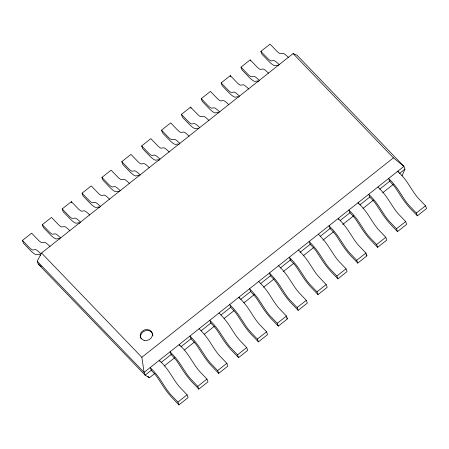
<?xml version="1.0" encoding="UTF-8"?>
<svg xmlns="http://www.w3.org/2000/svg" width="449" height="449" viewBox="0 0 449 449"><rect width="100%" height="100%" fill="white"/><g stroke="black" fill="none" stroke-linecap="round" stroke-linejoin="round"><path stroke-width="0.67" d="M402.012 175.873L404.947 169.155L403.92 166.366L297.036 55.233L293.107 53.566L41.555 253.012L37.205 261.245L38.232 264.034L145.117 375.168L149.394 377.766L154.883 373.411M40.528 255.324A7.403 1.313 51.6 0 0 38.709 254.286L36.577 254.69A17.185 3.053 51.6 0 1 30.762 250.806L23.477 243.229L22.45 240.44L31.621 233.166L38.782 240.591A11.236 1.992 51.6 0 0 41.976 242.724L44.518 242.303A13.352 2.368 51.6 0 1 49.401 245.923L49.985 246.523M59.796 239.093A7.403 1.313 51.6 0 0 58.583 238.531L56.445 238.941A17.185 3.053 51.6 0 1 50.636 235.052L43.345 227.475L42.318 224.685L51.489 217.411L58.651 224.837A11.236 1.992 51.6 0 0 61.844 226.975L64.387 226.549A13.352 2.368 51.6 0 1 69.269 230.169L69.859 230.769M79.664 223.338A7.403 1.313 51.6 0 0 78.452 222.777L76.313 223.187A17.185 3.053 51.6 0 1 70.504 219.297L63.214 211.72L62.187 208.931L71.357 201.657L78.519 209.082A11.236 1.992 51.6 0 0 81.712 211.221L84.255 210.794A13.352 2.368 51.6 0 1 89.138 214.414L89.727 215.015M99.538 207.584A7.403 1.313 51.6 0 0 98.32 207.023L96.187 207.432A17.185 3.053 51.6 0 1 90.372 203.543L83.087 195.966L82.06 193.177L91.231 185.908L98.387 193.328A11.236 1.992 51.6 0 0 101.586 195.467L104.129 195.04A13.352 2.368 51.6 0 1 109.006 198.66L109.595 199.261M119.137 191.639A7.403 1.313 51.6 0 0 118.188 191.268L116.055 191.678A17.185 3.053 51.6 0 1 110.241 187.789L102.956 180.212L101.929 177.422L111.099 170.154L118.261 177.574A11.236 1.992 51.6 0 0 121.455 179.712L123.997 179.286A13.352 2.368 51.6 0 1 128.874 182.906L129.464 183.506M139.01 175.89A7.403 1.313 51.6 0 0 138.056 175.514L135.924 175.924A17.185 3.053 51.6 0 1 130.109 172.034L122.824 164.457L121.797 161.668L130.968 154.4L138.129 161.82A11.236 1.992 51.6 0 0 141.323 163.958L143.865 163.531A13.352 2.368 51.6 0 1 148.748 167.151L149.332 167.752M159.142 160.321A7.403 1.313 51.6 0 0 157.93 159.76L155.792 160.17A17.185 3.053 51.6 0 1 149.983 156.286L142.692 148.703L141.665 145.914L150.836 138.646L157.997 146.065A11.236 1.992 51.6 0 0 161.191 148.204L163.733 147.777A13.352 2.368 51.6 0 1 168.616 151.397L169.206 151.998M179.011 144.567A7.403 1.313 51.6 0 0 177.798 144.006L175.66 144.415A17.185 3.053 51.6 0 1 169.851 140.531L162.56 132.955L161.533 130.159L170.704 122.891L177.866 130.317A11.236 1.992 51.6 0 0 181.059 132.449L183.602 132.028A13.352 2.368 51.6 0 1 188.485 135.643L189.074 136.243M198.615 128.627A7.403 1.313 51.6 0 0 197.667 128.251L195.534 128.661A17.185 3.053 51.6 0 1 189.719 124.777L182.434 117.2L181.407 114.405L190.578 107.137L197.734 114.562A11.236 1.992 51.6 0 0 200.933 116.695L203.476 116.274A13.352 2.368 51.6 0 1 208.353 119.889L208.942 120.489M218.483 112.873A7.403 1.313 51.6 0 0 217.535 112.497L215.402 112.907A17.185 3.053 51.6 0 1 209.588 109.023L202.303 101.446L201.275 98.657L210.446 91.383L217.608 98.808A11.236 1.992 51.6 0 0 220.801 100.941L223.344 100.52A13.352 2.368 51.6 0 1 228.221 104.134L228.81 104.735M238.357 97.119A7.403 1.313 51.6 0 0 237.403 96.743L235.27 97.152A17.185 3.053 51.6 0 1 229.456 93.269L222.171 85.692L221.144 82.902L230.315 75.628L237.476 83.054A11.236 1.992 51.6 0 0 240.67 85.187L243.212 84.766A13.352 2.368 51.6 0 1 248.095 88.386L248.679 88.981M258.489 81.555A7.403 1.313 51.6 0 0 257.277 80.988L255.139 81.398A17.185 3.053 51.6 0 1 249.33 77.514L242.039 69.937L241.012 67.148L250.183 59.874L257.344 67.299A11.236 1.992 51.6 0 0 260.538 69.432L263.08 69.011A13.352 2.368 51.6 0 1 267.963 72.631L268.553 73.232M278.358 65.801A7.403 1.313 51.6 0 0 277.145 65.24L275.007 65.649A17.185 3.053 51.6 0 1 269.198 61.76L261.907 54.183L260.88 51.394L270.051 44.12L277.213 51.545A11.236 1.992 51.6 0 0 280.406 53.684L282.949 53.257A13.352 2.368 51.6 0 1 287.831 56.877L288.421 57.478M37.205 261.245L144.09 372.378L141.862 357.303L393.414 157.857L403.92 166.366L144.09 372.378L145.117 375.168L151.711 369.942M161.051 362.534L171.484 354.261M180.824 346.858L191.263 338.58M201.152 330.745L211.036 322.904M220.925 315.063L230.814 307.223M240.703 299.382L250.587 291.541L249.554 288.763L252.658 292.002A13.352 2.368 51.6 0 1 259.275 300.336L265.471 309.849A11.236 1.992 51.6 0 0 270.079 315.821L277.269 323.319L278.296 326.109L287.467 318.841L286.44 316.045L279.25 308.553A11.236 1.992 51.6 0 1 274.642 302.575L268.446 293.062A13.352 2.368 51.6 0 0 261.829 284.733L258.725 281.489M260.476 283.701L270.915 275.428M280.255 268.025L290.688 259.747M300.027 252.344L310.467 244.071M320.356 236.23L330.24 228.389M340.129 220.549L350.018 212.708M359.907 204.873L369.791 197.032L368.769 194.237L371.873 197.481A13.352 2.368 51.6 0 1 378.49 205.81L384.686 215.324A11.236 1.992 51.6 0 0 389.294 221.301L396.484 228.794L397.511 231.589L406.682 224.315L405.655 221.525L398.465 214.033A11.236 1.992 51.6 0 1 393.857 208.055L387.661 198.542A13.352 2.368 51.6 0 0 381.044 190.208L377.94 186.969M379.68 189.192L390.119 180.913M399.458 173.51L404.947 169.155M164.222 366.008L174.655 357.73M184.545 349.894L194.428 342.054M204.312 334.219L214.201 326.378M224.085 318.537L233.974 310.702M243.858 302.862L254.297 294.589M263.63 287.186L274.07 278.913M283.403 271.51L293.842 263.237M303.176 255.835L313.61 247.556M322.949 240.153L333.382 231.88M342.722 224.478L353.705 215.767M363.045 208.364L373.478 200.091M382.817 192.688L393.251 184.416M187.093 394.817L188.12 397.606L178.949 404.88L177.922 402.091L187.093 394.817L179.903 387.324A11.236 1.992 51.6 0 1 175.295 381.347L169.099 371.834A13.352 2.368 51.6 0 0 162.482 363.499L159.378 360.261L159.788 361.372M206.961 379.063L207.988 381.852L198.817 389.126L197.79 386.336L206.961 379.063L199.771 371.57A11.236 1.992 51.6 0 1 195.163 365.593L188.967 356.079A13.352 2.368 51.6 0 0 182.35 347.745L179.246 344.506L179.656 345.623M226.829 363.308L227.856 366.098L218.685 373.372L217.658 370.582L226.829 363.308L219.64 355.816A11.236 1.992 51.6 0 1 215.037 349.838L208.836 340.325A13.352 2.368 51.6 0 0 202.224 331.991L199.115 328.752M246.697 347.554L247.725 350.343L238.554 357.617L237.527 354.828L246.697 347.554L239.513 340.061A11.236 1.992 51.6 0 1 234.906 334.084L228.704 324.571A13.352 2.368 51.6 0 0 222.092 316.236L218.983 312.998M266.566 331.8L267.593 334.595L258.422 341.863L257.4 339.074L266.566 331.8L259.382 324.307A11.236 1.992 51.6 0 1 254.774 318.33L248.572 308.817A13.352 2.368 51.6 0 0 241.96 300.482L238.857 297.244L239.266 298.361M277.269 323.319L286.44 316.045M306.308 300.297L307.335 303.086L298.164 310.354L297.137 307.565L306.308 300.297L299.118 292.799A11.236 1.992 51.6 0 1 294.51 286.821L288.314 277.308A13.352 2.368 51.6 0 0 281.697 268.979L278.593 265.735M326.176 284.543L327.203 287.332L318.032 294.6L317.005 291.811L326.176 284.543L318.986 277.044A11.236 1.992 51.6 0 1 314.384 271.067L308.182 261.554A13.352 2.368 51.6 0 0 301.571 253.225L298.462 249.981M346.044 268.788L347.071 271.578L337.901 278.846L336.873 276.056L346.044 268.788L338.86 261.29A11.236 1.992 51.6 0 1 334.252 255.318L328.051 245.799A13.352 2.368 51.6 0 0 321.439 237.47L318.33 234.226M365.913 253.034L366.94 255.823L357.769 263.092L356.747 260.302L365.913 253.034L358.729 245.536A11.236 1.992 51.6 0 1 354.121 239.564L347.919 230.051A13.352 2.368 51.6 0 0 341.307 221.716L338.204 218.472L338.613 219.589M385.786 237.28L386.814 240.069L377.643 247.343L376.616 244.548L385.786 237.28L378.597 229.781A11.236 1.992 51.6 0 1 373.989 223.81L367.793 214.296A13.352 2.368 51.6 0 0 361.176 205.962L358.072 202.724L358.482 203.835M396.484 228.794L405.655 221.525M425.523 205.771L426.55 208.561L417.379 215.834L416.352 213.045L425.523 205.771L418.333 198.278A11.236 1.992 51.6 0 1 413.731 192.301L407.529 182.788A13.352 2.368 51.6 0 0 400.918 174.453L397.808 171.215L398.218 172.332M38.232 264.034L41.336 266.728M279.25 64.746L278.661 64.145A13.352 2.368 51.6 0 0 273.783 60.525L271.235 60.952A11.236 1.992 51.6 0 1 268.042 58.813L260.88 51.394M259.382 80.5L258.792 79.9A13.352 2.368 51.6 0 0 253.91 76.279L251.367 76.706A11.236 1.992 51.6 0 1 248.174 74.568L241.012 67.148M239.508 96.254L238.924 95.654A13.352 2.368 51.6 0 0 234.041 92.034L231.499 92.46A11.236 1.992 51.6 0 1 228.305 90.322L221.144 82.902M219.64 112.009L219.05 111.408A13.352 2.368 51.6 0 0 214.173 107.788L211.631 108.215A11.236 1.992 51.6 0 1 208.437 106.076L201.275 98.657M199.771 127.763L199.182 127.162A13.352 2.368 51.6 0 0 194.305 123.542L191.762 123.969A11.236 1.992 51.6 0 1 188.569 121.831L181.407 114.405M179.903 143.517L179.314 142.917A13.352 2.368 51.6 0 0 174.437 139.297L171.888 139.723A11.236 1.992 51.6 0 1 168.695 137.585L161.533 130.159M160.035 159.272L159.446 158.671A13.352 2.368 51.6 0 0 154.563 155.051L152.02 155.477A11.236 1.992 51.6 0 1 148.827 153.339L141.665 145.914M140.161 175.026L139.577 174.425A13.352 2.368 51.6 0 0 134.694 170.805L132.152 171.226A11.236 1.992 51.6 0 1 128.958 169.093L121.797 161.668M120.293 190.774L119.703 190.18A13.352 2.368 51.6 0 0 114.826 186.559L112.284 186.98A11.236 1.992 51.6 0 1 109.09 184.848L101.929 177.422M100.424 206.529L99.835 205.928A13.352 2.368 51.6 0 0 94.958 202.314L92.415 202.735A11.236 1.992 51.6 0 1 89.216 200.602L82.06 193.177M80.556 222.283L79.967 221.683A13.352 2.368 51.6 0 0 75.09 218.068L72.542 218.489A11.236 1.992 51.6 0 1 69.348 216.356L62.187 208.931M60.688 238.037L60.099 237.437A13.352 2.368 51.6 0 0 55.216 233.822L52.673 234.243A11.236 1.992 51.6 0 1 49.48 232.111L42.318 224.685M40.814 253.792L40.23 253.191A13.352 2.368 51.6 0 0 35.348 249.571L32.805 249.998A11.236 1.992 51.6 0 1 29.612 247.859L22.45 240.44M293.107 53.566L393.414 157.857M416.352 213.045L409.168 205.547A11.236 1.992 51.6 0 1 404.56 199.569L398.358 190.056A13.352 2.368 51.6 0 0 391.747 181.727L388.638 178.483L389.665 181.273L392.095 183.798A7.403 1.313 51.6 0 1 396.439 189.276L401.709 197.38A17.185 3.053 51.6 0 0 410.094 208.257L417.379 215.834M369.796 197.027L372.227 199.552A7.403 1.313 51.6 0 1 376.571 205.03L381.841 213.135A17.185 3.053 51.6 0 0 390.22 224.012L397.511 231.589M376.616 244.548L369.426 237.055A11.236 1.992 51.6 0 1 364.818 231.078L358.622 221.565A13.352 2.368 51.6 0 0 352.005 213.23L348.901 209.992L349.928 212.781L352.358 215.307A7.403 1.313 51.6 0 1 356.702 220.779L361.973 228.889A17.185 3.053 51.6 0 0 370.352 239.76L377.643 247.343M365.969 254.813L366.94 255.823M356.747 260.302L349.558 252.809A11.236 1.992 51.6 0 1 344.95 246.832L338.754 237.319A13.352 2.368 51.6 0 0 332.137 228.984L329.033 225.746L330.06 228.535L332.485 231.061A7.403 1.313 51.6 0 1 336.834 236.533L342.099 244.643A17.185 3.053 51.6 0 0 350.484 255.515L357.769 263.092M336.873 276.056L329.689 268.564A11.236 1.992 51.6 0 1 325.082 262.586L318.88 253.073A13.352 2.368 51.6 0 0 312.268 244.739L309.159 241.5L310.186 244.29L312.616 246.815A7.403 1.313 51.6 0 1 316.96 252.287L322.23 260.398A17.185 3.053 51.6 0 0 330.616 271.269L337.901 278.846M317.005 291.811L309.821 284.318A11.236 1.992 51.6 0 1 305.213 278.341L299.012 268.828A13.352 2.368 51.6 0 0 292.4 260.493L289.291 257.255L290.318 260.044L292.748 262.57A7.403 1.313 51.6 0 1 297.092 268.042L302.362 276.152A17.185 3.053 51.6 0 0 310.747 287.023L318.032 294.6M297.137 307.565L289.947 300.072A11.236 1.992 51.6 0 1 285.339 294.095L279.143 284.582A13.352 2.368 51.6 0 0 272.526 276.247L269.422 273.009L270.45 275.798L272.88 278.324A7.403 1.313 51.6 0 1 277.224 283.796L282.494 291.906A17.185 3.053 51.6 0 0 290.873 302.778L298.164 310.354M286.49 317.83L287.467 318.841M250.581 291.553L253.012 294.078A7.403 1.313 51.6 0 1 257.356 299.55L262.626 307.66A17.185 3.053 51.6 0 0 271.005 318.532L278.296 326.109M257.4 339.074L250.211 331.575A11.236 1.992 51.6 0 1 245.603 325.604L239.407 316.09A13.352 2.368 51.6 0 0 232.79 307.756L229.686 304.512L230.707 307.307L233.138 309.832A7.403 1.313 51.6 0 1 237.482 315.305L242.752 323.415A17.185 3.053 51.6 0 0 251.137 334.286L258.422 341.863M237.527 354.828L230.343 347.33A11.236 1.992 51.6 0 1 225.735 341.358L219.533 331.845A13.352 2.368 51.6 0 0 212.921 323.51L209.812 320.266L210.839 323.061L213.269 325.587A7.403 1.313 51.6 0 1 217.613 331.059L222.884 339.169A17.185 3.053 51.6 0 0 231.269 350.04L238.554 357.617M217.658 370.582L210.474 363.084A11.236 1.992 51.6 0 1 205.867 357.112L199.665 347.593A13.352 2.368 51.6 0 0 193.053 339.264L189.944 336.02L190.971 338.81L193.401 341.335A7.403 1.313 51.6 0 1 197.745 346.813L203.015 354.918A17.185 3.053 51.6 0 0 211.4 365.795L218.685 373.372M197.79 386.336L190.601 378.838A11.236 1.992 51.6 0 1 185.993 372.861L179.796 363.348A13.352 2.368 51.6 0 0 173.179 355.019L170.076 351.775L171.103 354.564L173.533 357.09A7.403 1.313 51.6 0 1 177.877 362.567L183.147 370.672A17.185 3.053 51.6 0 0 191.527 381.549L198.817 389.126M41.555 253.012L141.862 357.303M177.922 402.091L170.732 394.592A11.236 1.992 51.6 0 1 166.124 388.615L159.928 379.102A13.352 2.368 51.6 0 0 153.311 370.773L150.207 367.529L151.234 370.318L153.665 372.844A7.403 1.313 51.6 0 1 158.009 378.322L163.279 386.426A17.185 3.053 51.6 0 0 171.658 397.303L178.949 404.88M147.94 376.251L149.394 377.766M250.183 59.874L250.593 60.991M230.315 75.628L230.724 76.745M190.578 107.137L190.988 108.254M71.357 201.657L71.773 202.774M141.037 338.653A6.264 5.422 -20.2 0 1 145.521 330.677A6.264 5.422 -20.2 0 1 152.862 335.622M144.067 340.314A6.264 5.422 -20.2 0 0 152.436 333.68A6.264 5.422 -20.2 0 0 142.496 331.014A6.264 5.422 -20.2 0 0 144.067 340.314"/></g></svg>
